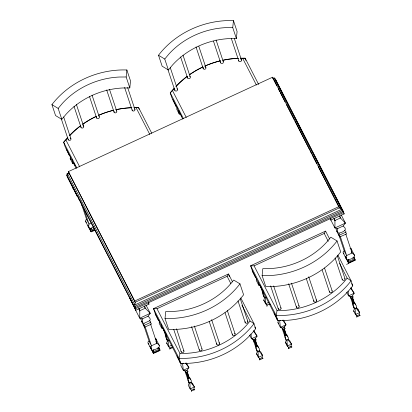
<?xml version="1.0" encoding="UTF-8"?>
<svg xmlns="http://www.w3.org/2000/svg" width="412" height="412" viewBox="0 0 412 412"><rect width="100%" height="100%" fill="white"/><g stroke="black" fill="none" stroke-linecap="round" stroke-linejoin="round"><path stroke-width="0.62" d="M78.326 196.72L77.281 196.488L77.291 195.298M186.466 364.182L186.476 362.946L188.902 367.674L186.832 370.563L185.853 371.016L183.283 370.275L180.858 365.542L181.213 363.235M74.881 165.367L75.154 165.815M284.182 326.541L284.084 327.339M165.675 333.293L166.618 336.135L166.721 338.613A9.115 2.889 -75.2 0 0 167.251 340.199L168.168 340.796L169.147 340.343M262.768 290.419L263.716 293.262L263.814 295.739A9.115 2.889 -75.2 0 0 264.344 297.325L265.266 297.917L266.471 297.186M81.329 202.802L81.38 203.58M81.926 204.609L82.04 205.49L82.534 205.377M167.339 341.146L167.138 340.255A12.823 0.87 65.2 0 1 166.494 338.602A9.115 3.77 23.6 0 1 165.706 336.238L166.196 335.311L165.253 332.474M194.273 389.917L194.804 389.767L193.836 389.216L191.637 390.231L190.184 388.907L188.361 385.359L189.031 383.412L188.83 382.521A12.823 0.87 65.2 0 1 188.186 380.868A9.115 3.77 23.6 0 1 187.398 378.51L187.893 377.583L186.188 372.469M257.212 351.894L257.006 351.003A12.823 0.87 65.2 0 1 256.367 349.35L256.357 349.33A9.115 3.77 23.6 0 1 255.579 346.986L256.068 346.059L254.369 340.945M263.948 296.171L263.582 295.708A9.115 3.77 23.6 0 1 262.805 293.365L263.294 292.438L262.346 289.595M285.64 338.437L285.274 337.974A9.115 3.77 23.6 0 1 284.496 335.631L284.986 334.704L283.286 329.59M354.238 307.378L353.455 306.456A9.115 3.77 23.6 0 1 352.672 304.113L353.161 303.186L351.462 298.072M274.593 78.78L274.382 77.837L272.899 78.589M129.801 87.926L126.16 76.987L126.87 69.983A80.227 68.48 -18.4 0 0 51.922 104.633L55.563 115.571L61.805 119.356L66.002 114.33A72.167 61.599 -18.4 0 1 123.039 87.962L129.801 87.926L130.506 80.922L126.87 69.983M165.021 318.491L165.727 311.493L172.484 311.457A72.167 61.599 -18.4 0 0 229.525 285.089L233.717 280.057L239.964 283.847L243.6 294.786A80.227 68.48 -18.4 0 1 168.657 329.43L165.021 318.491A80.227 68.48 -18.4 0 0 239.964 283.847M236.38 38.537L232.739 27.599L233.45 20.6A80.227 68.48 -18.4 0 0 158.502 55.249L162.143 66.188L168.39 69.973L172.582 64.942A72.167 61.599 -18.4 0 1 229.618 38.574L236.38 38.537L237.085 31.539L233.45 20.6M262.114 275.618L262.82 268.619L269.582 268.583A72.167 61.599 -18.4 0 0 326.618 242.215L330.815 237.183L337.057 240.969L340.698 251.907A80.227 68.48 -18.4 0 1 265.755 286.556L262.114 275.618A80.227 68.48 -18.4 0 0 337.057 240.969M181.491 115.71L181.733 116.426M260.992 286.845L261.043 287.597L261.357 287.442M255.229 338.386L255.265 338.118M74.15 163.827L72.605 163.379L70.174 158.651L70.447 156.915M177.026 107.532L176.758 109.262L179.184 113.995L180.729 114.438M159.521 320.963L159.161 323.276L161.592 328.003L163.131 328.452M256.527 278.667L256.259 280.402L258.685 285.13L260.23 285.578L259.859 285.31M283.569 320.072L286 324.8L283.93 327.689L282.951 328.143L280.376 327.396L277.951 322.668L278.306 320.361M144.025 323.435C143.726 323.585 143.479 326.361 144.597 325.192L150.071 322.663C151.734 322.611 150.303 320.994 149.458 320.814L143.979 323.348C141.857 323.41 142.454 320.176 142.47 318.8L147.944 316.267L150.256 313.336L146.002 305.05M330.378 219.127L334.915 227.965L337.634 228.572L343.114 226.039C348.099 229.597 343.969 231.853 339.148 233.12C338.896 233.666 338.674 236.04 339.761 234.964L344.69 232.687M144.638 325.279C144.313 325.413 144.107 328.153 145.163 326.896L151.338 324.208L151.384 323.636L150.071 322.663M339.807 235.051C339.478 235.185 339.277 237.925 340.327 236.668L346.502 233.98L346.399 233.223L345.241 232.435C346.899 232.383 345.472 230.766 344.623 230.586M158.136 319.346L158.502 320.443L155.582 314.753L153.542 308.629L157.003 308.717L179.951 353.434L179.055 358.342L180.729 363.369A80.227 68.48 -18.4 0 0 255.672 328.719L253.998 323.693L240.804 297.984M255.229 276.473L255.595 277.57L252.674 271.874L250.64 265.755L254.096 265.843L277.049 310.56L276.148 315.468L277.822 320.49A80.227 68.48 -18.4 0 0 352.765 285.846L351.096 280.819L337.897 255.105M139.786 311.055L139.05 308.511M334.951 220.827L334.22 218.283M135.28 306.193C133.807 306.719 135.703 302.578 135.151 302.279L68.33 171.629L272.605 77.193L339.426 207.839C339.323 208.415 343.721 209.94 341.898 210.671L135.28 306.193L134.899 307.779L135.728 310.272L149 304.138L148.516 302.691M193.836 389.216L194.402 386.956L192.579 383.407L190.849 382.109M262.017 357.698L262.98 358.327L259.622 359.882L259.812 358.713L262.017 357.698L262.583 355.438L260.76 351.884L259.03 350.591M290.929 346.343L291.897 346.971L288.539 348.526L288.73 347.357L290.929 346.343L291.5 344.082L289.677 340.528L287.947 339.236M359.109 314.82L360.073 315.453L356.715 317.003L356.91 315.839L359.109 314.82L359.676 312.564L357.853 309.01L356.123 307.718M94.636 229.566C89.589 231.096 90.027 233.635 94.796 230.035M158.811 350.488L153.691 352.852L153.552 353.687L153.779 353.46M353.913 257.037L355.159 259.859L348.856 262.624L348.722 263.459L348.949 263.232M185.853 371.016L185.585 372.644L186.234 372.154L188.315 378.401L188.413 380.879A9.115 2.889 -75.2 0 0 188.943 382.465L189.865 383.062L190.838 382.609L191.364 381.347A9.115 3.765 23.6 0 0 190.833 379.761L188.871 377.129L187.166 372.015M253.859 330.542L257.083 336.156L255.013 339.045L254.034 339.498L253.818 341.218L254.271 340.878M282.951 328.143L282.678 329.77L283.327 329.276L285.408 335.528L285.511 338.005A9.115 2.889 -75.2 0 0 286.036 339.591L286.958 340.188L287.937 339.735L288.457 338.473A9.115 3.765 23.6 0 0 287.931 336.887L286.386 335.074L284.306 328.827M350.952 287.669L354.176 293.277L352.106 296.171L351.127 296.625L350.833 297.866L350.998 298.365L351.508 297.758L353.584 304.01L353.687 306.487A9.115 2.889 -75.2 0 0 354.217 308.073L355.134 308.67L356.112 308.217L356.632 306.95A9.115 3.765 23.6 0 0 356.107 305.364L354.14 302.732L352.44 297.618M171.655 345.179L168.487 346.641L166.669 343.088L167.746 339.972L168.168 340.796L168.487 346.641L169.945 347.965L172.37 347.017M270.035 304.432L269.237 304.071L267.038 305.091L265.586 303.768L263.762 300.214L264.437 298.273L264.231 297.382A12.823 0.87 65.2 0 1 263.587 295.723M259.812 358.713L258.36 357.389L256.537 353.836L257.618 350.72M288.73 347.357L287.277 346.034L285.454 342.48L286.129 340.539L285.923 339.648A12.823 0.87 65.2 0 1 285.279 337.994M356.432 314.912L356.91 315.839L355.453 314.516L353.635 310.962L354.305 309.021L354.104 308.13A12.823 0.87 65.2 0 1 353.46 306.471M169.945 347.965L169.749 349.134L170.068 348.809M191.637 390.231L191.405 391.343L191.668 391.235M288.946 348.011L288.601 348.526M157.003 308.717L227.115 276.303L228.485 273.985L232.595 281.983M254.096 265.843L324.208 233.429L325.583 231.111L329.688 239.109M267.161 305.936L266.847 306.255L267.038 305.091L266.564 304.164M259.941 359.558L259.684 359.882M357.034 316.684L356.777 317.008M73.846 163.348L74.495 164.161M184.525 370.244L184.859 370.867M281.617 327.37L281.973 328.04M343.114 226.039L345.421 223.108L341.167 214.822M254.41 340.631L256.491 346.883L256.594 349.361A9.115 2.889 -75.2 0 0 257.119 350.947L258.041 351.544L259.019 351.091L259.539 349.829A9.115 3.765 23.6 0 0 259.014 348.243L257.047 345.611L255.157 339.926M61.805 119.356L58.169 108.418L62.367 103.391A72.167 61.599 -18.4 0 1 119.403 77.023L126.16 76.987M76.179 168.42L65.328 147.28L63.659 142.253L67.898 137.958M168.39 69.973L164.748 59.034L168.946 54.003A72.167 61.599 -18.4 0 1 225.982 27.635L232.739 27.599M182.758 119.037L171.912 97.891L170.238 92.87L174.477 88.57M241.932 305.168L250.063 321.02L246.69 325.068A77.559 66.198 -18.4 0 1 185.39 353.408L179.951 353.434M339.606 263.428L347.162 278.146L343.783 282.194A77.559 66.198 -18.4 0 1 282.483 310.53L277.049 310.56M78.465 197.23L78.429 197.842M336.094 228.706L335.971 229.139L336.707 229.937M141.532 320.742L141.846 321.695M168.302 346.08L168.766 346.61M90.681 229.505L91.397 228.845L91.047 228.166C88.379 230.205 88.575 225.544 88.982 224.082L91.176 223.072M153.146 351.215L153.861 350.555L153.511 349.876C150.844 351.915 151.039 347.254 151.446 345.792L156.926 343.258C162.4 346.245 157.847 348.923 153.511 349.876L152.919 352.049L153.295 353.182L159.99 350.087L158.744 347.264M348.31 260.987L349.026 260.327L348.676 259.648C346.008 261.687 346.209 257.026 346.616 255.564L352.09 253.03C357.565 256.022 353.017 258.695 348.676 259.648L348.083 261.821L348.464 262.954L355.159 259.859L353.712 257.047M149.458 320.814C151.462 319.511 149.226 317.168 147.944 316.267M141.1 318.842L140.78 319.202L141.048 319.748M68.758 172.911L66.919 173.802L67.872 174.848L66.703 174.909L67.532 177.402L73.264 188.562L72.78 187.12M164.141 330.439L163.863 330.213M79.243 198.955L78.929 199.434L79.655 200.186M336.872 230.432L336.563 230.916L337.284 231.668M180.302 113.475L179.184 113.995L178.813 110.401M73.722 162.864L72.605 163.379L72.234 159.789M69.195 172.762L67.444 173.57L134.853 304.916L341.476 209.394L274.068 78.048L273.032 78.471L272.605 77.193M93.951 226.821L91.047 228.166L90.455 230.339L90.831 231.477L94.739 229.669M94.358 228.536L90.455 230.339L88.096 225.75M339.426 207.839L135.151 302.279L134.729 301.002L339.004 206.561M330.074 218.448L330.893 220.044L344.164 213.91L343.335 211.418L275.144 78.548M325.583 231.111L250.64 265.755L276.148 315.468A80.227 68.48 -18.4 0 0 351.096 280.819L347.162 278.146M162.714 327.483L161.592 328.003L161.221 324.414M163.394 329.116L163.183 328.647L163.476 328.786M259.807 284.61L258.685 285.13L258.375 282.138M260.575 285.913L260.281 285.768L262.681 292.721A12.823 0.87 65.2 0 0 262.799 293.354M165.706 336.228A12.823 0.87 65.2 0 1 165.588 335.595L166.196 335.311L166.618 336.135M262.681 292.721L263.294 292.438L263.716 293.262M264.231 297.382L264.844 297.098M154.418 353.058L159.532 350.694M349.582 262.83L354.701 260.466M346.554 264.416L348.882 263.34M268.753 302.3L265.586 303.768L265.266 297.917M170.161 348.619L172.777 347.671M183.644 363.209L182.604 363.688L183.283 370.275L188.902 367.674L185.575 363.003M280.742 320.335L279.702 320.814L280.376 327.396L286 324.8L282.673 320.129M252.633 338.818L253.035 339.349M350.447 296.661L350.149 296.516L350.36 296.985M187.398 378.494A12.823 0.87 65.2 0 1 187.28 377.866L187.893 377.583L188.315 378.401L189.293 377.953L187.213 371.701M255.574 346.976A12.823 0.87 65.2 0 1 255.455 346.343L256.068 346.059L256.491 346.883L257.469 346.43L255.388 340.183L256.362 339.921L255.013 339.045M284.491 335.62A12.823 0.87 65.2 0 1 284.373 334.987L284.986 334.704L285.408 335.528L286.386 335.074M352.672 304.102A12.823 0.87 65.2 0 1 352.554 303.469L353.161 303.186L353.584 304.01L354.562 303.556L352.487 297.304L353.46 297.047L352.106 296.171M188.83 382.521L189.443 382.238M192.404 390.633L194.052 389.87M180.564 113.903L180.59 114.464M83.306 207.02L89.028 224.169L86.618 219.478L85.578 220.152L85.485 221.182L88.626 227.347M340.374 236.756L346.657 255.651L344.247 250.954L343.211 251.634L343.119 252.664L346.255 258.829M145.204 326.984L151.492 345.879L149.082 341.182L148.042 341.862L147.949 342.892L151.091 349.057M81.803 203.775L81.452 203.724M184.622 370.197L184.823 370.476M265.513 303.175L265.858 303.737M355.386 313.923L355.731 314.485M360.016 315.51L359.326 315.474M291.835 347.028L291.562 347.064M262.923 358.383L262.233 358.352M190.112 388.315L190.457 388.877M350.056 248.245L351.045 248.585L354.505 255.322M187.774 371.742L188.104 371.3L186.832 370.563M240.902 58.411L245.181 58.221L258.674 84.506M134.322 107.8L138.602 107.609L151.801 133.318M354.995 260.513L355.196 260.327L354.541 259.998M270.03 304.792L269.453 304.726M150.936 348.016L150.936 348.351M287.365 345.436L287.03 345.606L287.772 346.09M258.448 356.792L258.118 356.885L258.442 357.261M238.486 58.427L237.276 58.432A77.559 66.198 -18.4 0 0 223.489 60.147M131.907 107.81L130.697 107.815A77.559 66.198 -18.4 0 0 115.669 109.793M284.61 328.864L285.279 328.565L283.93 327.689M346.245 257.809L345.864 257.855L346.24 258.195M159.691 350.725C160.886 350.741 158.399 349.932 159.99 350.087L158.836 347.836M155.19 338.401L155.88 338.813L159.336 345.55M354.14 302.732L355.062 303.33A9.115 2.889 -75.2 0 1 355.592 304.916M257.047 345.611L257.969 346.204A9.115 2.889 -75.2 0 1 258.401 347.306M188.871 377.129L189.788 377.727A9.115 2.889 -75.2 0 1 190.318 379.313M351.127 296.625L348.557 295.878L346.667 292.201M254.034 339.498L251.459 338.752L249.574 335.074M347.991 260.013L349.026 260.327M90.357 228.536L91.397 228.845M152.821 350.241L153.861 350.555M352.744 257.768L354.778 258.726L348.083 261.821L345.462 256.707M157.58 347.996L159.614 348.954L152.919 352.049L150.03 346.415L153.295 353.182L153.63 353.007M282.266 328.179L282.575 328.328M341.898 210.671L343.335 211.418L134.899 307.779L66.703 174.909M158.502 55.249L164.748 59.034M51.922 104.633L58.169 108.418M345.194 256.187L345.57 257.325L346.404 257.84M142.119 321.896L142.434 322.096M250.063 321.02L253.998 323.693A80.227 68.48 -18.4 0 1 179.055 358.342L153.542 308.629L228.485 273.985L229.417 276.776M252.87 339.225L255.455 346.343M141.264 319.954L141.537 320.165M73.635 188.526L72.744 187.645L77.281 196.488M349.963 296.352L349.731 296.058M162.998 328.477L162.766 328.184M277.951 322.668L278.795 323.523M70.174 158.651L71.008 159.495M166.855 339.045L167.272 339.503M188.964 381.769L188.191 380.863M343.979 253.947L343.299 253.071M86.35 222.47L85.67 221.589M148.814 344.174L148.135 343.299M356.112 308.217L359.676 312.564L355.453 314.516L355.134 308.67M287.937 339.735L291.5 344.082L287.277 346.034L286.958 340.188M259.019 351.091L262.583 355.438L258.36 357.389L258.041 351.544M190.838 382.609L194.402 386.956L190.184 388.907L189.865 383.062M353.635 310.962L354.408 311.972M263.762 300.214L265.313 302.233M285.454 342.48L287.004 344.499M256.537 353.836L257.701 355.35M166.669 343.088L167.442 344.097M350.478 288.091L354.176 293.277L348.557 295.878L348.063 291.088M253.385 330.965L257.083 336.156L251.459 338.752L250.97 333.967M280.196 88.755L275.489 79.593L275.973 81.035M280.361 89.085L311.941 150.612M312.528 151.755L320.17 166.649M320.757 167.792L343.685 212.463L135.244 308.83L67.053 175.955M342.161 210.002L344.164 213.91M273.032 78.471L276.849 85.912M278.321 88.776L279.789 91.639M280.376 92.782L285.078 101.939M286.546 104.803L294.183 119.686M294.771 120.829L309.464 149.453M310.051 150.596L311.518 153.46M312.105 154.603L316.807 163.765M318.275 166.628L325.913 181.507M326.5 182.655L334.137 197.539M334.729 198.682L339.133 207.267M339.632 216.439L340.42 217.969L345.421 223.108L334.915 227.965L334.956 220.497L340.42 217.969L339.684 215.754M351.302 251.495L352.09 253.03L345.807 234.14M333.905 218.453L335.002 220.59M337.68 228.66C337.521 229.752 337.104 233.238 339.189 233.207M336.563 230.916L339.385 236.421M348.799 262.779L348.464 262.954L345.57 257.325M242.714 58.406L256.367 85.011M351.596 283.559L352.765 285.846M324.208 233.429L328.276 241.355M172.602 90.82L186.255 117.42M183.433 118.579L170.238 92.87A80.227 68.48 -18.4 0 1 174.235 88.039M252.309 270.782L277.822 320.49M254.791 327.004L255.672 328.719M227.115 276.303L230.89 283.662M136.135 107.79L149.788 134.394M155.216 313.656L180.729 363.369M66.023 140.204L79.676 166.808M148.423 303.021L149 304.138M76.853 167.967L63.659 142.253A80.227 68.48 -18.4 0 1 67.656 137.428M144.468 306.667L145.251 308.197L150.256 313.336L139.745 318.193L135.208 309.355M155.875 341.213L156.926 343.258L150.638 324.368M68.33 171.629L134.729 301.002M138.741 308.681L139.838 310.818M142.511 318.888L139.745 318.193L139.786 310.725L145.251 308.197L144.514 305.982M141.393 321.144L144.221 326.649M135.728 310.272L129.517 297.665M91.165 231.297L90.831 231.477L87.941 225.843M282.076 328.271L284.373 334.987M351.045 248.585L351.374 249.904M184.88 370.913L187.28 377.866M155.88 338.813L156.205 340.132M338.978 235.108L344.247 250.954M330.414 218.602L330.893 220.044M337.304 255.661L344.926 278.574M350.473 297.217L352.554 303.469M281.221 90.758L281.7 92.2M335.085 258.02L342.305 279.727M324.532 268.016L332.154 290.929M322.112 269.788L329.533 292.098M245.923 60.456L245.181 58.221A80.227 68.48 -18.4 0 0 240.443 58.185M234.299 38.434L241.52 60.142M231.292 38.424L238.816 61.038M308.706 276.792L316.529 300.312M306.296 278.579L313.918 301.491M216.068 39.964L223.289 61.671M213.462 41.154L220.683 62.861M291.459 283.188L299.081 306.101M288.647 283.78L296.47 307.295M198.826 46.371L205.845 67.475M196.009 46.947L203.229 68.655M273.625 285.918L281.046 308.228M270.622 285.913L278.342 309.129M284.45 329.708L285.964 334.256L286.886 334.853A9.115 2.889 -75.2 0 1 287.318 335.95M276.926 318.739L277.286 319.836L274.001 313.048M183.005 55.162L190.226 76.869M180.585 56.933L187.609 78.038M170.238 67.527L177.459 89.234M167.813 69.288L174.832 90.393M240.211 298.535L247.833 321.448M175.728 105.338L176.094 106.43L172.808 99.642M237.987 300.899L245.207 322.601M227.239 310.288L235.061 333.802M225.019 312.662L232.44 334.971M211.613 319.671L219.436 343.186M139.158 109.283L138.602 107.609A80.227 68.48 -18.4 0 0 133.864 107.568M209.198 321.453L216.82 344.365M127.617 87.514L134.94 109.525M124.615 87.514L132.237 110.426M194.366 326.062L201.988 348.974M191.554 326.654L199.377 350.169M109.489 89.347L116.709 111.055M106.682 89.94L114.103 112.249M176.532 328.791L183.953 351.101M173.725 329.389L181.249 352.002M92.046 95.151L99.266 116.859M179.828 361.618L180.193 362.709L176.908 355.922M89.43 96.331L96.65 118.038M163.507 329.343L165.588 335.595M76.426 104.545L83.646 126.252M74.005 106.317L81.03 127.421M143.809 325.336L149.082 341.182M63.659 116.915L70.879 138.623M61.234 118.671L68.253 139.776M69.149 154.721L69.515 155.818L66.229 149.031M81.143 203.018L86.618 219.478M80.052 200.289L80.17 200.721M287.411 336.434L287.478 336.975M357.853 309.01L357.94 310.143M192.579 383.407L192.667 384.535M134.647 108.959A1.437 1.226 -18.4 0 1 133.926 110.988A1.437 1.226 -18.4 0 1 132.128 109.798M116.524 110.792A1.437 1.226 -18.4 0 1 115.602 112.867A1.437 1.226 -18.4 0 1 114.093 111.297M99.081 116.596A1.437 1.226 -18.4 0 1 98.149 118.666A1.437 1.226 -18.4 0 1 96.645 117.09M83.461 125.984A1.437 1.226 -18.4 0 1 82.704 128.008A1.437 1.226 -18.4 0 1 80.932 126.793M82.879 125.645A1.437 1.226 -18.4 0 1 83.203 125.778M70.694 138.355A1.437 1.226 -18.4 0 1 69.927 140.374A1.437 1.226 -18.4 0 1 68.16 139.148M70.117 138.005A1.437 1.226 -18.4 0 1 70.437 138.144M218.988 342.712A1.437 1.226 -18.4 0 1 219.328 344.339A1.437 1.226 -18.4 0 1 217.479 344.932A1.437 1.226 -18.4 0 1 216.815 343.412M201.798 348.712A1.437 1.226 -18.4 0 1 201.061 350.741A1.437 1.226 -18.4 0 1 199.274 349.541M247.391 320.969A1.437 1.226 -18.4 0 1 247.71 322.601A1.437 1.226 -18.4 0 1 245.861 323.178A1.437 1.226 -18.4 0 1 245.217 321.654M183.659 350.535A1.437 1.226 -18.4 0 1 182.938 352.564A1.437 1.226 -18.4 0 1 181.141 351.374M234.613 333.329A1.437 1.226 -18.4 0 1 234.943 334.956A1.437 1.226 -18.4 0 1 233.094 335.543A1.437 1.226 -18.4 0 1 232.44 334.019M344.746 278.306A1.437 1.226 -18.4 0 1 343.974 280.325A1.437 1.226 -18.4 0 1 342.212 279.099M280.757 307.661A1.437 1.226 -18.4 0 1 279.851 309.742A1.437 1.226 -18.4 0 1 278.327 308.176M298.628 305.632A1.437 1.226 -18.4 0 1 298.978 307.254A1.437 1.226 -18.4 0 1 297.134 307.862A1.437 1.226 -18.4 0 1 296.46 306.343M316.081 299.838A1.437 1.226 -18.4 0 1 316.421 301.466A1.437 1.226 -18.4 0 1 314.572 302.058A1.437 1.226 -18.4 0 1 313.913 300.539M331.969 290.661A1.437 1.226 -18.4 0 1 331.212 292.685A1.437 1.226 -18.4 0 1 329.44 291.464M205.397 67.001A1.437 1.226 -18.4 0 1 205.665 68.722A1.437 1.226 -18.4 0 1 203.683 69.123A1.437 1.226 -18.4 0 1 203.41 67.403M223.103 61.409A1.437 1.226 -18.4 0 1 222.181 63.479A1.437 1.226 -18.4 0 1 220.672 61.913M177.016 88.76A1.437 1.226 -18.4 0 1 177.335 90.388A1.437 1.226 -18.4 0 1 175.481 90.97A1.437 1.226 -18.4 0 1 174.837 89.44M240.963 59.369A1.437 1.226 -18.4 0 1 240.68 61.532A1.437 1.226 -18.4 0 1 238.708 60.41M189.783 76.395A1.437 1.226 -18.4 0 1 190.112 78.023A1.437 1.226 -18.4 0 1 188.263 78.61A1.437 1.226 -18.4 0 1 187.609 77.085M175.945 86.185A80.227 68.48 -18.4 0 1 187.269 76.21M189.201 74.824A80.227 68.48 -18.4 0 1 202.673 67.043M204.862 66.049A80.227 68.48 -18.4 0 1 220.276 60.822M222.629 60.276A80.227 68.48 -18.4 0 1 238.064 58.257M175.976 86.772A77.559 66.198 -18.4 0 1 187.378 76.38M189.396 74.902A77.559 66.198 -18.4 0 1 203.013 66.95M204.743 66.157A77.559 66.198 -18.4 0 1 220.389 60.837M69.365 135.569A80.227 68.48 -18.4 0 1 80.69 125.598M82.621 124.208A80.227 68.48 -18.4 0 1 96.094 116.431M98.839 115.19A80.227 68.48 -18.4 0 1 113.697 110.205M116.05 109.664A80.227 68.48 -18.4 0 1 131.485 107.645M69.808 135.708A77.559 66.198 -18.4 0 1 80.798 125.768M82.817 124.285A77.559 66.198 -18.4 0 1 96.434 116.333M98.746 115.283A77.559 66.198 -18.4 0 1 113.81 110.22"/></g></svg>
